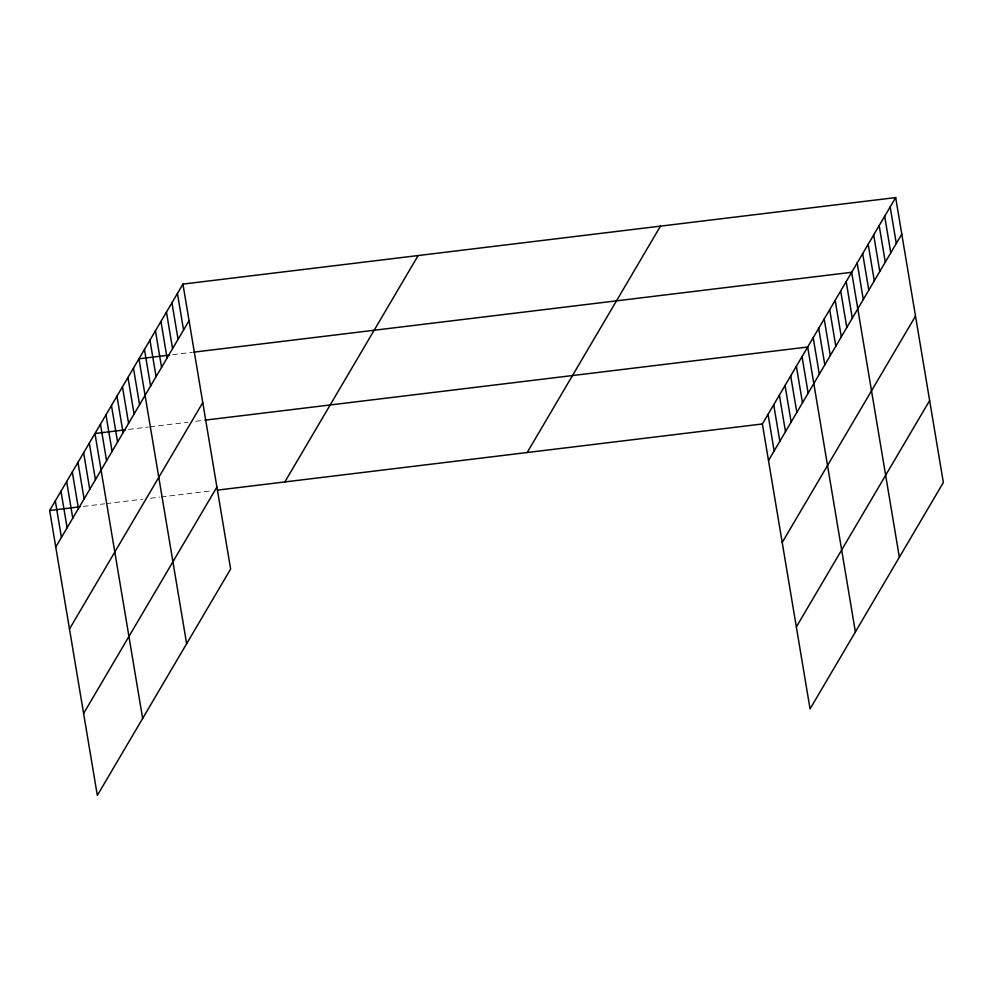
<?xml version="1.0" encoding="UTF-8"?>
<svg xmlns="http://www.w3.org/2000/svg" width="993" height="993" viewBox="0 0 993 993"><rect width="100%" height="100%" fill="white"/><g stroke="black" fill="none" stroke-linecap="round" stroke-linejoin="round"><path stroke-width="0.74" stroke-dasharray="4.96 3.72" d="M172.559 354.724L192.406 352.316M128.569 429.435L148.429 427.027M149.955 426.841L188.136 422.199M195.77 421.28L203.404 420.349M83.251 506.405L104.637 503.811M106.164 503.625L142.818 499.181M150.452 498.25L159.612 497.133M161.139 496.947L211.546 490.84"/><path stroke-width="1.49" d="M182.935 284.097L230.624 569.026L97.326 795.418L49.65 510.489L182.935 284.097L895.674 197.582L943.35 482.511L810.065 708.903L762.376 423.974L895.674 197.582M55.769 547.044L189.055 320.652M69.485 629.003L202.771 402.612M83.611 713.446L216.908 487.066M284.854 481.94L418.14 255.549M527.184 452.523L660.469 226.131M768.495 460.529L901.781 234.137M782.211 542.488L915.496 316.109M796.349 626.943L929.634 400.551M169.505 355.097L138.958 358.808L186.634 643.737M193.933 352.13L851.684 272.293L899.36 557.222M125.515 429.808L94.968 433.519L142.644 718.448M204.93 420.163L807.694 347.004L855.383 631.933M49.65 510.489L80.197 506.778M217.653 490.095L762.376 423.974M890.175 206.929L896.294 243.484M884.676 216.263L890.795 252.818M879.177 225.597L885.297 262.152M873.679 234.944L879.798 271.499M868.18 244.278L874.299 280.833M862.681 253.612L868.801 290.179M857.182 262.959L863.302 299.514M846.185 281.627L852.304 318.194M840.686 290.974L846.806 327.529M835.187 300.308L841.307 336.863M829.689 309.642L835.808 346.209M824.19 318.989L830.309 355.544M818.691 328.323L824.811 364.878M813.193 337.657L819.312 374.224M802.034 356.624L808.153 393.178M796.374 366.243L802.481 402.798M790.701 375.863L796.82 412.418M785.041 385.483L791.16 422.037M779.368 395.115L785.488 431.67M773.708 404.734L779.828 441.289M768.048 414.354L774.155 450.909M177.437 293.431L183.556 329.999M171.938 302.778L178.057 339.333M166.452 312.112L172.559 348.667M160.953 321.447L167.06 358.014M155.454 330.793L161.561 367.348M149.955 340.127L156.062 376.682M144.457 349.462L150.576 386.029M133.459 368.142L139.579 404.697M127.96 377.477L134.08 414.044M122.462 386.823L128.581 423.378M116.963 396.157L123.082 432.712M111.464 405.504L117.584 442.059M105.966 414.838L112.085 451.393M100.467 424.172L106.586 460.727M89.308 443.139L95.427 479.693M83.635 452.758L89.755 489.313M77.975 462.378L84.095 498.933M72.315 471.998L78.422 508.553M66.643 481.617L72.762 518.172M60.983 491.237L67.102 527.792M55.31 500.857L61.429 537.424"/></g></svg>
